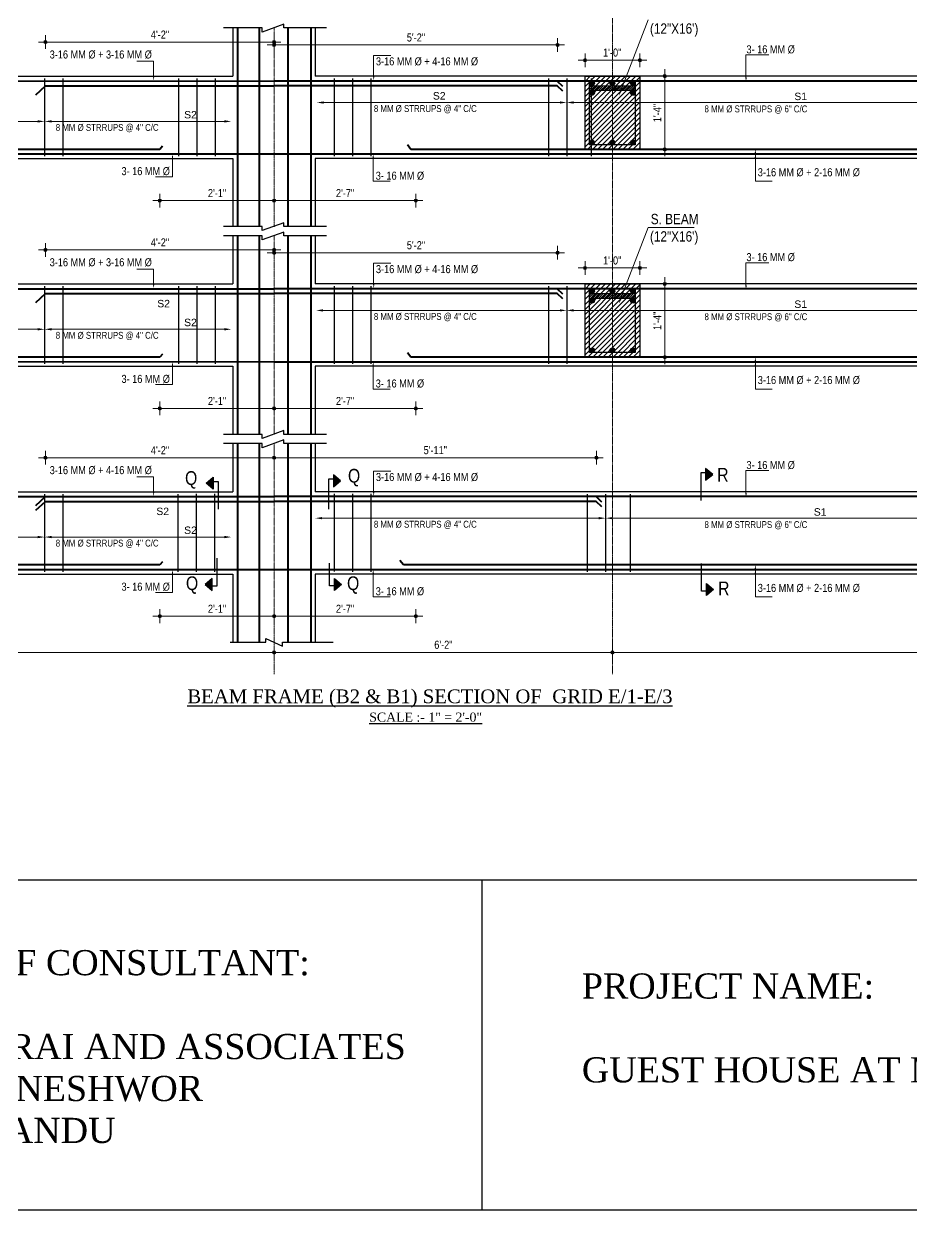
# Model space of a CAD drawing. Header units: inches. Extents: x 57837 to 133168, y 6972 to 27776.
# Drawn here: x 72125 to 72902, y 9792 to 10829 of the extents above; entities that cross this region are included whole.
import ezdxf

# ---------------------------------------------------------------- set-up
doc = ezdxf.new("R2010")
doc.units = ezdxf.units.IN
doc.header["$MEASUREMENT"] = 0
doc.linetypes.add('CENTER', pattern=[2, 1.25, -0.25, 0.25, -0.25])
doc.linetypes.add('CENTER2', pattern=[1.125, 0.75, -0.125, 0.125, -0.125])
for name, color, linetype, lineweight in [('CENTER', 9, 'CENTER', 5), ('DIM', 2, 'Continuous', 13), ('HACTH', 153, 'Continuous', 5), ('ROD', 1, 'Continuous', 40), ('STIRRUPS', 4, 'Continuous', 30)]:
    doc.layers.add(name, color=color, linetype=linetype, lineweight=lineweight)
for name, color, linetype in [('elevation', 3, 'Continuous'), ('text', 255, 'Continuous'), ('walls', 32, 'Continuous')]:
    doc.layers.add(name, color=color, linetype=linetype)
doc.styles.add('Arial', font='arial.ttf', dxfattribs={"height": 6.5})
doc.styles.get("Standard").update_dxf_attribs({"font": 'ARIALN.TTF', "height": 7})
doc.styles.add('style1', font='times.ttf', dxfattribs={"height": 8})

msp = doc.modelspace()

# ---------------------------------------------------------------- hatches: boundary and pattern name
at = {"lineweight": 13}
h = msp.add_hatch(color=256, dxfattribs=at)
edge = h.paths.add_edge_path()
edge.add_arc((72144.3, 10813.4), 1.42, 0, 360)
h = msp.add_hatch(color=256, dxfattribs=at)
edge = h.paths.add_edge_path()
edge.add_arc((72344.3, 10813.4), 1.42, 0, 360)
h = msp.add_hatch(color=256, dxfattribs=at)
edge = h.paths.add_edge_path()
edge.add_arc((72344.3, 10810.8), 1.42, 0, 360)
h = msp.add_hatch(color=256, dxfattribs=at)
edge = h.paths.add_edge_path()
edge.add_arc((72592.3, 10810.8), 1.42, 0, 360)
h = msp.add_hatch(color=256, dxfattribs=at)
edge = h.paths.add_edge_path()
edge.add_arc((72616.3, 10797.5), 1.42, 0, 360)
h = msp.add_hatch(color=256, dxfattribs=at)
edge = h.paths.add_edge_path()
edge.add_arc((72664.3, 10797.5), 1.42, 0, 360)
h = msp.add_hatch(color=256, dxfattribs=at)
edge = h.paths.add_edge_path()
edge.add_arc((72686, 10783.6), 1.42, 0, 360)
h = msp.add_hatch(color=256, dxfattribs=at)
edge = h.paths.add_edge_path()
edge.add_arc((72686, 10719.5), 1.42, 0, 360)
h = msp.add_hatch(color=256, dxfattribs=at)
edge = h.paths.add_edge_path()
edge.add_arc((72244.3, 10674.7), 1.42, 0, 360)
h = msp.add_hatch(color=256, dxfattribs=at)
edge = h.paths.add_edge_path()
edge.add_arc((72344.3, 10674.7), 1.42, 0, 360)
h = msp.add_hatch(color=256, dxfattribs=at)
edge = h.paths.add_edge_path()
edge.add_arc((72344.3, 10674.7), 1.42, 0, 360)
h = msp.add_hatch(color=256, dxfattribs=at)
edge = h.paths.add_edge_path()
edge.add_arc((72468.3, 10674.7), 1.42, 0, 360)
h = msp.add_hatch(color=256, dxfattribs=at)
edge = h.paths.add_edge_path()
edge.add_arc((72144.3, 10631.6), 1.42, 0, 360)
h = msp.add_hatch(color=256, dxfattribs=at)
edge = h.paths.add_edge_path()
edge.add_arc((72344.3, 10631.6), 1.42, 0, 360)
h = msp.add_hatch(color=256, dxfattribs=at)
edge = h.paths.add_edge_path()
edge.add_arc((72344.3, 10629.1), 1.42, 0, 360)
h = msp.add_hatch(color=256, dxfattribs=at)
edge = h.paths.add_edge_path()
edge.add_arc((72592.3, 10629.1), 1.42, 0, 360)
h = msp.add_hatch(color=256, dxfattribs=at)
edge = h.paths.add_edge_path()
edge.add_arc((72616.3, 10615.8), 1.42, 0, 360)
h = msp.add_hatch(color=256, dxfattribs=at)
edge = h.paths.add_edge_path()
edge.add_arc((72664.3, 10615.8), 1.42, 0, 360)
h = msp.add_hatch(color=256, dxfattribs=at)
edge = h.paths.add_edge_path()
edge.add_arc((72686, 10601.8), 1.42, 0, 360)
h = msp.add_hatch(color=256, dxfattribs=at)
edge = h.paths.add_edge_path()
edge.add_arc((72686, 10537.8), 1.42, 0, 360)
h = msp.add_hatch(color=256, dxfattribs=at)
edge = h.paths.add_edge_path()
edge.add_arc((72244.3, 10493), 1.42, 0, 360)
h = msp.add_hatch(color=256, dxfattribs=at)
edge = h.paths.add_edge_path()
edge.add_arc((72344.3, 10493), 1.42, 0, 360)
h = msp.add_hatch(color=256, dxfattribs=at)
edge = h.paths.add_edge_path()
edge.add_arc((72344.3, 10493), 1.42, 0, 360)
h = msp.add_hatch(color=256, dxfattribs=at)
edge = h.paths.add_edge_path()
edge.add_arc((72468.3, 10493), 1.42, 0, 360)
h = msp.add_hatch(color=256, dxfattribs=at)
edge = h.paths.add_edge_path()
edge.add_arc((72144.3, 10449.9), 1.42, 0, 360)
h = msp.add_hatch(color=256, dxfattribs=at)
edge = h.paths.add_edge_path()
edge.add_arc((72344.3, 10449.9), 1.42, 0, 360)
h = msp.add_hatch(color=256, dxfattribs=at)
edge = h.paths.add_edge_path()
edge.add_arc((72344.3, 10449.9), 1.42, 0, 360)
h = msp.add_hatch(color=256, dxfattribs=at)
edge = h.paths.add_edge_path()
edge.add_arc((72626.3, 10449.9), 1.42, 0, 360)
h = msp.add_hatch(color=256, dxfattribs=at)
edge = h.paths.add_edge_path()
edge.add_arc((72244.3, 10311.3), 1.42, 0, 360)
h = msp.add_hatch(color=256, dxfattribs=at)
edge = h.paths.add_edge_path()
edge.add_arc((72344.3, 10311.3), 1.42, 0, 360)
h = msp.add_hatch(color=256, dxfattribs=at)
edge = h.paths.add_edge_path()
edge.add_arc((72344.3, 10311.3), 1.42, 0, 360)
h = msp.add_hatch(color=256, dxfattribs=at)
edge = h.paths.add_edge_path()
edge.add_arc((72468.3, 10311.3), 1.42, 0, 360)
h = msp.add_hatch(color=256, dxfattribs=at)
edge = h.paths.add_edge_path()
edge.add_arc((72344.3, 10279.6), 1.42, 0, 360)
h = msp.add_hatch(color=256, dxfattribs=at)
edge = h.paths.add_edge_path()
edge.add_arc((72344.3, 10279.6), 1.42, 0, 360)
h = msp.add_hatch(color=256, dxfattribs=at)
edge = h.paths.add_edge_path()
edge.add_arc((72640.3, 10279.6), 1.42, 0, 360)
h = msp.add_hatch(color=256, dxfattribs=at)
edge = h.paths.add_edge_path()
edge.add_arc((72640.3, 10279.6), 1.42, 0, 360)
at = {"layer": 'HACTH'}
h = msp.add_hatch(color=1, dxfattribs=at)
edge = h.paths.add_edge_path()
edge.add_arc((72622.4, 10777.3), 2.08, 0, 360)
h = msp.add_hatch(color=1, dxfattribs=at)
edge = h.paths.add_edge_path()
edge.add_arc((72622.4, 10768.9), 2.08, 0, 360)
h = msp.add_hatch(color=1, dxfattribs=at)
edge = h.paths.add_edge_path()
edge.add_arc((72640.3, 10777.3), 2.08, 0, 360)
h = msp.add_hatch(color=1, dxfattribs=at)
edge = h.paths.add_edge_path()
edge.add_arc((72658.2, 10777.3), 2.08, 0, 360)
h = msp.add_hatch(color=1, dxfattribs=at)
edge = h.paths.add_edge_path()
edge.add_arc((72658.2, 10768.9), 2.08, 0, 360)
h = msp.add_hatch(color=1, dxfattribs=at)
edge = h.paths.add_edge_path()
edge.add_arc((72622.4, 10725.6), 2.08, 0, 360)
h = msp.add_hatch(color=1, dxfattribs=at)
edge = h.paths.add_edge_path()
edge.add_arc((72640.3, 10725.6), 2.08, 0, 360)
h = msp.add_hatch(color=1, dxfattribs=at)
edge = h.paths.add_edge_path()
edge.add_arc((72658.2, 10725.6), 2.08, 0, 360)
h = msp.add_hatch(color=1, dxfattribs=at)
edge = h.paths.add_edge_path()
edge.add_arc((72622.4, 10595.5), 2.08, 0, 360)
h = msp.add_hatch(color=1, dxfattribs=at)
edge = h.paths.add_edge_path()
edge.add_arc((72640.3, 10595.5), 2.08, 0, 360)
h = msp.add_hatch(color=1, dxfattribs=at)
edge = h.paths.add_edge_path()
edge.add_arc((72658.2, 10595.5), 2.08, 0, 360)
h = msp.add_hatch(color=1, dxfattribs=at)
edge = h.paths.add_edge_path()
edge.add_arc((72622.4, 10587.2), 2.08, 0, 360)
h = msp.add_hatch(color=1, dxfattribs=at)
edge = h.paths.add_edge_path()
edge.add_arc((72658.2, 10587.2), 2.08, 0, 360)
h = msp.add_hatch(color=1, dxfattribs=at)
edge = h.paths.add_edge_path()
edge.add_arc((72622.4, 10543.9), 2.08, 0, 360)
h = msp.add_hatch(color=1, dxfattribs=at)
edge = h.paths.add_edge_path()
edge.add_arc((72640.3, 10543.9), 2.08, 0, 360)
h = msp.add_hatch(color=1, dxfattribs=at)
edge = h.paths.add_edge_path()
edge.add_arc((72658.2, 10543.9), 2.08, 0, 360)
at = {"layer": 'text'}
for points in [[(72728, 10435.3), (72721.8, 10440.5), (72721.8, 10430.1)], [(72284.8, 10427.7), (72291, 10432.9), (72291, 10422.5)], [(72402.5, 10429.7), (72396.2, 10434.9), (72396.2, 10424.5)], [(72284, 10339), (72290.2, 10333.8), (72290.2, 10344.2)], [(72403.3, 10339), (72397, 10333.8), (72397, 10344.2)], [(72728.8, 10334.5), (72722.6, 10329.3), (72722.6, 10339.8)]]:
    msp.add_hatch(color=256, dxfattribs=at).paths.add_polyline_path(points)

# ---------------------------------------------------------------- linework, layer by layer
for p, q in [((72308.3, 10825.7), (72308.3, 10783.6)), ((72308.3, 10825.7), (72308.3, 10783.6)), ((72380.3, 10825.7), (72380.3, 10783.6)), ((72380.3, 10825.7), (72380.3, 10783.6)), ((72380.3, 10825.7), (72380.3, 10783.6)), ((72380.3, 10825.7), (72380.3, 10783.9)), ((72380.3, 10825.7), (72380.3, 10783.6)), ((71760.2, 10783.6), (72308.3, 10783.6)), ((73216.4, 10783.6), (72380.3, 10783.6)), ((72616.3, 10783.6), (72664.3, 10783.6)), ((72616.3, 10719.6), (72616.3, 10783.6)), ((72616.3, 10783.5), (72616.4, 10783.6)), ((72616.3, 10779), (72620.8, 10783.6)), ((72616.3, 10774.6), (72625.2, 10783.6)), ((72616.3, 10770.2), (72629.7, 10783.6)), ((72616.3, 10765.8), (72634.1, 10783.6)), ((72616.3, 10761.4), (72638.5, 10783.6)), ((72616.3, 10756.9), (72642.9, 10783.6)), ((72616.3, 10752.5), (72647.3, 10783.6)), ((72616.3, 10748.1), (72651.8, 10783.6)), ((72616.3, 10743.7), (72656.2, 10783.6)), ((72616.3, 10739.3), (72660.6, 10783.6)), ((72616.3, 10734.8), (72664.3, 10782.8)), ((72664.3, 10783.6), (72664.3, 10719.6)), ((72616.3, 10730.4), (72664.3, 10778.4)), ((72616.3, 10726), (72664.3, 10774)), ((72616.3, 10721.6), (72664.3, 10769.6)), ((72618.7, 10719.6), (72664.3, 10765.2)), ((72623.1, 10719.6), (72664.3, 10760.7)), ((72627.5, 10719.6), (72664.3, 10756.3)), ((72632, 10719.6), (72664.3, 10751.9)), ((72636.4, 10719.6), (72664.3, 10747.5)), ((72640.8, 10719.6), (72664.3, 10743.1)), ((72645.2, 10719.6), (72664.3, 10738.6)), ((72649.6, 10719.6), (72664.3, 10734.2)), ((72654.1, 10719.6), (72664.3, 10729.8)), ((72664.3, 10719.6), (72616.3, 10719.6)), ((72658.5, 10719.6), (72664.3, 10725.4)), ((72662.9, 10719.6), (72664.3, 10721)), ((71712.3, 10711.6), (72308.3, 10711.6)), ((72308.3, 10711.6), (72308.3, 10652.1)), ((72308.3, 10711.6), (72308.3, 10652.1)), ((72308.3, 10711.6), (72308.3, 10652.1)), ((72380.3, 10711.6), (72380.3, 10652.1)), ((73264.3, 10711.6), (72380.3, 10711.6)), ((72380.3, 10711.6), (72380.3, 10652.1)), ((72380.3, 10711.6), (72380.3, 10652.1)), ((72380.3, 10711.6), (72380.3, 10652.1)), ((72308.3, 10643.9), (72308.3, 10601.8)), ((72308.3, 10643.9), (72308.3, 10601.8)), ((72380.3, 10643.9), (72380.3, 10601.8)), ((72380.3, 10643.9), (72380.3, 10601.8)), ((72380.3, 10643.9), (72380.3, 10601.8)), ((72380.3, 10643.9), (72380.3, 10602.2)), ((72380.3, 10643.9), (72380.3, 10601.8)), ((71760.2, 10601.8), (72308.3, 10601.8)), ((73216.4, 10601.8), (72380.3, 10601.8)), ((72616.3, 10601.8), (72664.3, 10601.8)), ((72616.3, 10537.8), (72616.3, 10601.8)), ((72616.3, 10601.7), (72616.4, 10601.8)), ((72616.3, 10597.3), (72620.8, 10601.8)), ((72616.3, 10592.9), (72625.2, 10601.8)), ((72616.3, 10588.5), (72629.7, 10601.8)), ((72616.3, 10584), (72634.1, 10601.8)), ((72616.3, 10579.6), (72638.5, 10601.8)), ((72616.3, 10575.2), (72642.9, 10601.8)), ((72616.3, 10570.8), (72647.3, 10601.8)), ((72616.3, 10566.4), (72651.8, 10601.8)), ((72616.3, 10561.9), (72656.2, 10601.8)), ((72616.3, 10557.5), (72660.6, 10601.8)), ((72616.3, 10553.1), (72664.3, 10601.1)), ((72616.3, 10548.7), (72664.3, 10596.7)), ((72664.3, 10601.8), (72664.3, 10537.8)), ((72616.3, 10544.3), (72664.3, 10592.3)), ((72616.3, 10539.8), (72664.3, 10587.8)), ((72618.7, 10537.8), (72664.3, 10583.4)), ((72623.1, 10537.8), (72664.3, 10579)), ((72627.5, 10537.8), (72664.3, 10574.6)), ((72632, 10537.8), (72664.3, 10570.2)), ((72636.4, 10537.8), (72664.3, 10565.8)), ((72640.8, 10537.8), (72664.3, 10561.3)), ((72645.2, 10537.8), (72664.3, 10556.9)), ((72649.6, 10537.8), (72664.3, 10552.5)), ((72654.1, 10537.8), (72664.3, 10548.1)), ((72658.5, 10537.8), (72664.3, 10543.7)), ((72664.3, 10537.8), (72616.3, 10537.8)), ((72662.9, 10537.8), (72664.3, 10539.2)), ((71712.3, 10529.8), (72308.3, 10529.8)), ((72308.3, 10529.8), (72308.3, 10470.3)), ((72308.3, 10529.8), (72308.3, 10470.3)), ((72308.3, 10529.8), (72308.3, 10470.3)), ((72380.3, 10529.8), (72380.3, 10470.3)), ((73264.3, 10529.8), (72380.3, 10529.8)), ((72380.3, 10529.8), (72380.3, 10470.3)), ((72380.3, 10529.8), (72380.3, 10470.3)), ((72380.3, 10529.8), (72380.3, 10470.3)), ((72308.3, 10462.2), (72308.3, 10420.1)), ((72308.3, 10462.2), (72308.3, 10420.1)), ((72380.3, 10462.2), (72380.3, 10420.1)), ((72380.3, 10462.2), (72380.3, 10420.1)), ((72380.3, 10462.2), (72380.3, 10420.1)), ((72380.3, 10462.2), (72380.3, 10420.4)), ((72380.3, 10462.2), (72380.3, 10420.1)), ((71760.2, 10420.1), (72308.3, 10420.1)), ((73216.4, 10420.1), (72380.3, 10420.1)), ((71712.3, 10348.1), (72308.3, 10348.1)), ((72308.3, 10348.1), (72308.3, 10288.6)), ((72308.3, 10348.1), (72308.3, 10288.6)), ((72308.3, 10348.1), (72308.3, 10288.6)), ((72380.3, 10348.1), (72380.3, 10288.6)), ((73264.3, 10348.1), (72380.3, 10348.1)), ((72380.3, 10348.1), (72380.3, 10288.6)), ((72380.3, 10348.1), (72380.3, 10288.6)), ((72380.3, 10348.1), (72380.3, 10288.6)), ((73678.1, 10080.4), (71149.6, 10080.4)), ((72580.4, 10080.4), (71865.6, 10080.4)), ((72526.3, 9791.8), (72526.3, 10080.4)), ((72580.4, 10080.4), (72580.4, 10080.4))]:
    msp.add_line(p, q)
at = {"lineweight": 13}
for p, q in [((72150.3, 10813.4), (72138.3, 10813.4)), ((72144.3, 10807.4), (72144.3, 10819.4)), ((72338.3, 10813.4), (72350.3, 10813.4)), ((72344.3, 10819.4), (72344.3, 10807.4)), ((72344.3, 10804.8), (72344.3, 10816.8)), ((72592.3, 10816.8), (72592.3, 10804.8)), ((72350.3, 10810.8), (72338.3, 10810.8)), ((72586.3, 10810.8), (72598.3, 10810.8)), ((72616.3, 10791.5), (72616.3, 10803.5)), ((72664.3, 10803.5), (72664.3, 10791.5)), ((72622.3, 10797.5), (72610.3, 10797.5)), ((72658.3, 10797.5), (72670.3, 10797.5)), ((72680, 10783.6), (72692, 10783.6)), ((72686, 10777.6), (72686, 10789.6)), ((72692, 10719.5), (72680, 10719.5)), ((72686, 10725.5), (72686, 10713.5)), ((72244.3, 10668.7), (72244.3, 10680.7)), ((72344.3, 10680.7), (72344.3, 10668.7)), ((72344.3, 10668.7), (72344.3, 10680.7)), ((72468.3, 10680.7), (72468.3, 10668.7)), ((72250.3, 10674.7), (72238.3, 10674.7)), ((72338.3, 10674.7), (72350.3, 10674.7)), ((72350.3, 10674.7), (72338.3, 10674.7)), ((72462.3, 10674.7), (72474.3, 10674.7)), ((72144.3, 10625.6), (72144.3, 10637.6)), ((72344.3, 10637.6), (72344.3, 10625.6)), ((72150.3, 10631.6), (72138.3, 10631.6)), ((72338.3, 10631.6), (72350.3, 10631.6)), ((72350.3, 10629.1), (72338.3, 10629.1)), ((72344.3, 10623.1), (72344.3, 10635.1)), ((72586.3, 10629.1), (72598.3, 10629.1)), ((72592.3, 10635.1), (72592.3, 10623.1)), ((72622.3, 10615.8), (72610.3, 10615.8)), ((72616.3, 10609.8), (72616.3, 10621.8)), ((72658.3, 10615.8), (72670.3, 10615.8)), ((72664.3, 10621.8), (72664.3, 10609.8)), ((72686, 10595.8), (72686, 10607.8)), ((72680, 10601.8), (72692, 10601.8)), ((72686, 10543.8), (72686, 10531.8)), ((72692, 10537.8), (72680, 10537.8)), ((72250.3, 10493), (72238.3, 10493)), ((72244.3, 10487), (72244.3, 10499)), ((72338.3, 10493), (72350.3, 10493)), ((72350.3, 10493), (72338.3, 10493)), ((72344.3, 10499), (72344.3, 10487)), ((72344.3, 10487), (72344.3, 10499)), ((72462.3, 10493), (72474.3, 10493)), ((72468.3, 10499), (72468.3, 10487)), ((72150.3, 10449.9), (72138.3, 10449.9)), ((72144.3, 10443.9), (72144.3, 10455.9)), ((72338.3, 10449.9), (72350.3, 10449.9)), ((72350.3, 10449.9), (72338.3, 10449.9)), ((72344.3, 10455.9), (72344.3, 10443.9)), ((72344.3, 10443.9), (72344.3, 10455.9)), ((72620.3, 10449.9), (72632.3, 10449.9)), ((72626.3, 10455.9), (72626.3, 10443.9)), ((72244.3, 10305.3), (72244.3, 10317.3)), ((72344.3, 10317.3), (72344.3, 10305.3)), ((72344.3, 10305.3), (72344.3, 10317.3)), ((72468.3, 10317.3), (72468.3, 10305.3)), ((72250.3, 10311.3), (72238.3, 10311.3)), ((72338.3, 10311.3), (72350.3, 10311.3)), ((72350.3, 10311.3), (72338.3, 10311.3)), ((72462.3, 10311.3), (72474.3, 10311.3)), ((72344.3, 10285.6), (72344.3, 10273.6)), ((72344.3, 10273.6), (72344.3, 10285.6)), ((72640.3, 10273.6), (72640.3, 10285.6)), ((72640.3, 10285.6), (72640.3, 10273.6)), ((72338.3, 10279.6), (72350.3, 10279.6)), ((72350.3, 10279.6), (72338.3, 10279.6)), ((72646.3, 10279.6), (72634.3, 10279.6)), ((72634.3, 10279.6), (72646.3, 10279.6))]:
    msp.add_line(p, q, dxfattribs=at)
at = {"color": 1}
msp.add_line((73678.1, 9791.8), (71149.6, 9791.8), dxfattribs=at)
at = {"lineweight": 13}
for centre in [(72144.3, 10813.4), (72344.3, 10813.4), (72344.3, 10810.8), (72592.3, 10810.8), (72616.3, 10797.5), (72664.3, 10797.5), (72686, 10783.6), (72686, 10719.5), (72244.3, 10674.7), (72344.3, 10674.7), (72344.3, 10674.7), (72468.3, 10674.7), (72144.3, 10631.6), (72344.3, 10631.6), (72344.3, 10629.1), (72592.3, 10629.1), (72616.3, 10615.8), (72664.3, 10615.8), (72686, 10601.8), (72686, 10537.8), (72244.3, 10493), (72344.3, 10493), (72344.3, 10493), (72468.3, 10493), (72144.3, 10449.9), (72344.3, 10449.9), (72344.3, 10449.9), (72626.3, 10449.9), (72244.3, 10311.3), (72344.3, 10311.3), (72344.3, 10311.3), (72468.3, 10311.3), (72344.3, 10279.6), (72344.3, 10279.6), (72640.3, 10279.6), (72640.3, 10279.6)]:
    msp.add_circle(centre, 1.42, dxfattribs=at)
at = {"layer": 'CENTER', "linetype": 'CENTER2', "lineweight": 5}
for p, q in [((72640.3, 10260.5), (72640.3, 11723.5)), ((72344.3, 10825.8), (72344.3, 10651.9)), ((72344.3, 10644.1), (72344.3, 10470.2)), ((72344.3, 10462.4), (72344.3, 10260.5))]:
    msp.add_line(p, q, dxfattribs=at)
at = {"layer": 'DIM', "lineweight": 13}
for p, q in [((72647.4, 10770.2), (72671.4, 10832.8)), ((72757.1, 10782.5), (72757.1, 10802.2)), ((72757.1, 10802.2), (72777, 10802.2)), ((72647.4, 10588.4), (72671.4, 10651.1)), ((72671.4, 10651.1), (72711.9, 10651.1)), ((72757.1, 10600.7), (72757.1, 10620.4)), ((72757.1, 10620.4), (72777, 10620.4)), ((72757.1, 10419), (72757.1, 10438.7)), ((72757.1, 10438.7), (72777, 10438.7))]:
    msp.add_line(p, q, dxfattribs=at)
at = {"layer": 'DIM'}
for p, q in [((72340.3, 10813.4), (72148.3, 10813.4)), ((72588.3, 10810.8), (72348.3, 10810.8)), ((72620.3, 10797.5), (72660.3, 10797.5)), ((72686, 10779.6), (72686, 10723.5)), ((72340.3, 10674.7), (72248.3, 10674.7)), ((72348.3, 10674.7), (72464.3, 10674.7)), ((72340.3, 10631.6), (72148.3, 10631.6)), ((72588.3, 10629.1), (72348.3, 10629.1)), ((72620.3, 10615.8), (72660.3, 10615.8)), ((72686, 10597.8), (72686, 10541.8)), ((72340.3, 10493), (72248.3, 10493)), ((72348.3, 10493), (72464.3, 10493)), ((72340.3, 10449.9), (72148.3, 10449.9)), ((72622.3, 10449.9), (72348.3, 10449.9)), ((72340.3, 10311.3), (72248.3, 10311.3)), ((72348.3, 10311.3), (72464.3, 10311.3)), ((72340.3, 10279.6), (71680.3, 10279.6)), ((72348.3, 10279.6), (72636.3, 10279.6)), ((73296.3, 10279.6), (72644.3, 10279.6))]:
    msp.add_line(p, q, dxfattribs=at)
at = {"layer": 'DIM', "ltscale": 3}
for p, q in [((72238.9, 10796.7), (72224.1, 10796.7)), ((72238.9, 10783.7), (72238.9, 10796.7)), ((72431.4, 10783.7), (72431.4, 10801.7)), ((72431.4, 10801.7), (72446.3, 10801.7)), ((72431.4, 10601.9), (72431.4, 10619.9)), ((72431.4, 10619.9), (72446.3, 10619.9)), ((72238.9, 10614.9), (72224.1, 10614.9)), ((72238.9, 10601.9), (72238.9, 10614.9)), ((72238.9, 10433.2), (72224.1, 10433.2)), ((72238.9, 10420.2), (72238.9, 10433.2)), ((72431.4, 10420.2), (72431.4, 10438.2)), ((72431.4, 10438.2), (72446.3, 10438.2))]:
    msp.add_line(p, q, dxfattribs=at)
at = {"layer": 'DIM', "lineweight": 9}
for p, q in [((72387.7, 10760.5), (72594.3, 10760.5)), ((73002.3, 10760.5), (72606.3, 10760.5)), ((71883.1, 10744), (72137.6, 10744)), ((72300.9, 10744), (72149.6, 10744)), ((72387.1, 10578.7), (72594.3, 10578.7)), ((73002.3, 10578.7), (72606.3, 10578.7)), ((71883.1, 10562.2), (72137.6, 10562.2)), ((72300.9, 10562.2), (72149.6, 10562.2)), ((72386.3, 10397), (72628.3, 10397)), ((73002.3, 10397), (72640.3, 10397)), ((71883.1, 10380.5), (72137.6, 10380.5)), ((72300.9, 10380.5), (72149.6, 10380.5))]:
    msp.add_line(p, q, dxfattribs=at)
at = {"layer": 'DIM', "ltscale": 3, "extrusion": (0, 0, -1)}
for p, q in [((72255.4, 10711.6), (72255.4, 10695.6)), ((72431, 10711.6), (72431, 10691.6)), ((72765.3, 10715.6), (72765.3, 10691.6)), ((72765.3, 10711.6), (72765.3, 10691.6)), ((72255.4, 10695.6), (72240.6, 10695.6)), ((72431, 10691.6), (72445.8, 10691.6)), ((72765.3, 10691.6), (72780.1, 10691.6)), ((72765.3, 10691.6), (72780.1, 10691.6)), ((72765.3, 10533.8), (72765.3, 10509.8)), ((72255.4, 10529.8), (72255.4, 10513.8)), ((72431, 10529.8), (72431, 10509.8)), ((72765.3, 10529.8), (72765.3, 10509.8)), ((72255.4, 10513.8), (72240.6, 10513.8)), ((72431, 10509.8), (72445.8, 10509.8)), ((72765.3, 10509.8), (72780.1, 10509.8)), ((72765.3, 10509.8), (72780.1, 10509.8)), ((72255.4, 10348.1), (72255.4, 10332.1)), ((72431, 10348.1), (72431, 10328.1)), ((72765.3, 10352.1), (72765.3, 10328.1)), ((72765.3, 10348.1), (72765.3, 10328.1)), ((72255.4, 10332.1), (72240.6, 10332.1)), ((72431, 10328.1), (72445.8, 10328.1)), ((72765.3, 10328.1), (72780.1, 10328.1)), ((72765.3, 10328.1), (72780.1, 10328.1))]:
    msp.add_line(p, q, dxfattribs=at)
at = {"layer": 'DIM', "ltscale": 3}
for points in [[(72239.6, 10783.7), (72238.9, 10779.7), (72238.3, 10783.7)], [(72432.1, 10783.7), (72431.4, 10779.7), (72430.8, 10783.7)], [(72239.6, 10601.9), (72238.9, 10597.9), (72238.3, 10601.9)], [(72432.1, 10601.9), (72431.4, 10597.9), (72430.8, 10601.9)], [(72239.6, 10420.2), (72238.9, 10416.2), (72238.3, 10420.2)], [(72432.1, 10420.2), (72431.4, 10416.2), (72430.8, 10420.2)]]:
    msp.add_solid(points, dxfattribs=at)
at = {"layer": 'DIM', "lineweight": 13}
for points in [[(72757.8, 10782.5), (72757.1, 10778.5), (72756.5, 10782.5)], [(72648, 10769.9), (72645.9, 10766.4), (72646.7, 10770.4)], [(72757.8, 10600.7), (72757.1, 10596.7), (72756.5, 10600.7)], [(72648, 10588.2), (72645.9, 10584.7), (72646.7, 10588.7)], [(72757.8, 10419), (72757.1, 10415), (72756.5, 10419)]]:
    msp.add_solid(points, dxfattribs=at)
at = {"layer": 'DIM'}
for points in [[(72387.7, 10761.5), (72387.7, 10759.5), (72381.7, 10760.5)], [(72594.3, 10761.5), (72594.3, 10759.5), (72600.3, 10760.5)], [(72606.3, 10761.5), (72606.3, 10759.5), (72600.3, 10760.5)], [(72137.6, 10745), (72137.6, 10743), (72143.6, 10744)], [(72149.6, 10745), (72149.6, 10743), (72143.6, 10744)], [(72300.9, 10745), (72300.9, 10743), (72306.9, 10744)], [(72387.1, 10579.7), (72387.1, 10577.7), (72381.1, 10578.7)], [(72594.3, 10579.7), (72594.3, 10577.7), (72600.3, 10578.7)], [(72606.3, 10579.7), (72606.3, 10577.7), (72600.3, 10578.7)], [(72137.6, 10563.2), (72137.6, 10561.2), (72143.6, 10562.2)], [(72149.6, 10563.2), (72149.6, 10561.2), (72143.6, 10562.2)], [(72300.9, 10563.2), (72300.9, 10561.2), (72306.9, 10562.2)], [(72386.3, 10398), (72386.3, 10396), (72380.3, 10397)], [(72628.3, 10398), (72628.3, 10396), (72634.3, 10397)], [(72640.3, 10398), (72640.3, 10396), (72634.3, 10397)], [(72137.6, 10381.5), (72137.6, 10379.5), (72143.6, 10380.5)], [(72149.6, 10381.5), (72149.6, 10379.5), (72143.6, 10380.5)], [(72300.9, 10381.5), (72300.9, 10379.5), (72306.9, 10380.5)]]:
    msp.add_solid(points, dxfattribs=at)
at = {"layer": 'DIM', "ltscale": 3, "extrusion": (0, 0, -1)}
for points in [[(-72766, 10715.6), (-72765.3, 10719.6), (-72764.6, 10715.6)], [(-72256.1, 10711.6), (-72255.4, 10715.6), (-72254.8, 10711.6)], [(-72431.7, 10711.6), (-72431, 10715.6), (-72430.3, 10711.6)], [(-72766, 10711.6), (-72765.3, 10715.6), (-72764.6, 10711.6)], [(-72256.1, 10529.8), (-72255.4, 10533.8), (-72254.8, 10529.8)], [(-72431.7, 10529.8), (-72431, 10533.8), (-72430.3, 10529.8)], [(-72766, 10533.8), (-72765.3, 10537.8), (-72764.6, 10533.8)], [(-72766, 10529.8), (-72765.3, 10533.8), (-72764.6, 10529.8)], [(-72766, 10352.1), (-72765.3, 10356.1), (-72764.6, 10352.1)], [(-72256.1, 10348.1), (-72255.4, 10352.1), (-72254.8, 10348.1)], [(-72431.7, 10348.1), (-72431, 10352.1), (-72430.3, 10348.1)], [(-72766, 10348.1), (-72765.3, 10352.1), (-72764.6, 10348.1)]]:
    msp.add_solid(points, dxfattribs=at)
at = {"layer": 'elevation'}
for p, q in [((72308.3, 10825.7), (72308.3, 10783.9)), ((72380.3, 10825.7), (72380.3, 10783.9)), ((72376.3, 10781.9), (72376.3, 10741.9)), ((72308.3, 10643.9), (72308.3, 10602.2)), ((72380.3, 10643.9), (72380.3, 10602.2)), ((72376.3, 10600.2), (72376.3, 10560.2)), ((72308.3, 10462.2), (72308.3, 10420.4)), ((72380.3, 10462.2), (72380.3, 10420.4)), ((72376.3, 10418.4), (72376.3, 10378.4))]:
    msp.add_line(p, q, dxfattribs=at)
at = {"layer": 'HACTH'}
for p, q in [((72660.4, 10775.2), (72620.3, 10775.2)), ((72620.3, 10775.2), (72620.3, 10771)), ((72620.3, 10773.8), (72621.7, 10775.2)), ((72620.3, 10772), (72623.5, 10775.2)), ((72620.3, 10771), (72660.4, 10771)), ((72621, 10771), (72625.2, 10775.2)), ((72622.8, 10771), (72627, 10775.2)), ((72624.6, 10771), (72628.8, 10775.2)), ((72626.3, 10771), (72630.5, 10775.2)), ((72628.1, 10771), (72632.3, 10775.2)), ((72629.9, 10771), (72634.1, 10775.2)), ((72631.6, 10771), (72635.8, 10775.2)), ((72633.4, 10771), (72637.6, 10775.2)), ((72635.2, 10771), (72639.4, 10775.2)), ((72636.9, 10771), (72641.1, 10775.2)), ((72638.7, 10771), (72642.9, 10775.2)), ((72640.5, 10771), (72644.7, 10775.2)), ((72642.2, 10771), (72646.4, 10775.2)), ((72644, 10771), (72648.2, 10775.2)), ((72645.8, 10771), (72650, 10775.2)), ((72647.5, 10771), (72651.7, 10775.2)), ((72649.3, 10771), (72653.5, 10775.2)), ((72651.1, 10771), (72655.3, 10775.2)), ((72652.8, 10771), (72657, 10775.2)), ((72654.6, 10771), (72658.8, 10775.2)), ((72656.4, 10771), (72660.4, 10775)), ((72658.1, 10771), (72660.4, 10773.3)), ((72659.9, 10771), (72660.4, 10771.5)), ((72660.4, 10771), (72660.4, 10775.2)), ((72660.4, 10593.5), (72620.3, 10593.5)), ((72620.3, 10593.5), (72620.3, 10589.2)), ((72620.3, 10592.1), (72621.7, 10593.5)), ((72620.3, 10590.3), (72623.5, 10593.5)), ((72620.3, 10589.2), (72660.4, 10589.2)), ((72621, 10589.2), (72625.2, 10593.5)), ((72622.8, 10589.2), (72627, 10593.5)), ((72624.6, 10589.2), (72628.8, 10593.5)), ((72626.3, 10589.2), (72630.5, 10593.5)), ((72628.1, 10589.2), (72632.3, 10593.5)), ((72629.9, 10589.2), (72634.1, 10593.5)), ((72631.6, 10589.2), (72635.8, 10593.5)), ((72633.4, 10589.2), (72637.6, 10593.5)), ((72635.2, 10589.2), (72639.4, 10593.5)), ((72636.9, 10589.2), (72641.1, 10593.5)), ((72638.7, 10589.2), (72642.9, 10593.5)), ((72640.5, 10589.2), (72644.7, 10593.5)), ((72642.2, 10589.2), (72646.4, 10593.5)), ((72644, 10589.2), (72648.2, 10593.5)), ((72645.8, 10589.2), (72650, 10593.5)), ((72647.5, 10589.2), (72651.7, 10593.5)), ((72649.3, 10589.2), (72653.5, 10593.5)), ((72651.1, 10589.2), (72655.3, 10593.5)), ((72652.8, 10589.2), (72657, 10593.5)), ((72654.6, 10589.2), (72658.8, 10593.5)), ((72656.4, 10589.2), (72660.4, 10593.3)), ((72658.1, 10589.2), (72660.4, 10591.5)), ((72659.9, 10589.2), (72660.4, 10589.8)), ((72660.4, 10589.2), (72660.4, 10593.5))]:
    msp.add_line(p, q, dxfattribs=at)
at = {"layer": 'ROD'}
for p, q in [((72312.3, 10825.7), (72312.3, 10652.1)), ((72312.3, 10825.7), (72312.3, 10652.1)), ((72331.2, 10825.3), (72331.2, 10651.7)), ((72356.2, 10825.3), (72356.2, 10651.7)), ((72376.3, 10825.7), (72376.3, 10652.1)), ((72376.3, 10825.7), (72376.3, 10652.1)), ((72376.3, 10825.7), (72376.3, 10652.1)), ((72376.3, 10825.7), (72376.3, 10652.1)), ((71676.3, 10779.4), (72344.3, 10779.3)), ((72136, 10767.3), (72144.2, 10775.2)), ((72143.6, 10779.4), (72143.6, 10779.4)), ((72143.6, 10779.4), (72344.3, 10779.3)), ((72144.2, 10775.2), (72344.3, 10775.2)), ((72592, 10779.3), (72344.3, 10779.3)), ((73326.6, 10779.3), (72344.3, 10779.3)), ((72592, 10775.2), (72344.3, 10775.2)), ((72597, 10774.6), (72592, 10779.3)), ((72597, 10770.4), (72592, 10775.2)), ((72244.3, 10719.5), (71776.3, 10719.5)), ((72246.6, 10722.2), (72244.3, 10719.5)), ((72463.9, 10719.5), (72460.9, 10723.4)), ((73164.4, 10719.5), (72463.9, 10719.5)), ((71644.3, 10715.7), (72344.3, 10715.5)), ((72344.3, 10715.5), (73203.7, 10715.5)), ((72312.3, 10643.9), (72312.3, 10470.3)), ((72312.3, 10643.9), (72312.3, 10470.3)), ((72331.2, 10643.5), (72331.2, 10469.8)), ((72356.2, 10643.5), (72356.2, 10469.8)), ((72376.3, 10643.9), (72376.3, 10470.3)), ((72376.3, 10643.9), (72376.3, 10470.3)), ((72376.3, 10643.9), (72376.3, 10470.3)), ((72376.3, 10643.9), (72376.3, 10470.3)), ((71650, 10597.7), (72344.3, 10597.6)), ((72592, 10597.6), (72344.3, 10597.6)), ((73326.6, 10597.6), (72344.3, 10597.6)), ((72597, 10592.8), (72592, 10597.6)), ((72136, 10585.6), (72144.2, 10593.5)), ((72144.2, 10593.5), (72344.3, 10593.4)), ((72592, 10593.4), (72344.3, 10593.4)), ((72597, 10588.7), (72592, 10593.4)), ((71650, 10534), (72344.3, 10533.8)), ((72244.3, 10537.8), (71799.2, 10537.8)), ((72246.6, 10540.5), (72244.3, 10537.8)), ((72344.3, 10533.8), (73203.7, 10533.8)), ((72463.9, 10537.8), (72460.9, 10541.7)), ((73159.9, 10537.8), (72463.9, 10537.8)), ((72312.3, 10462.2), (72312.3, 10288.6)), ((72312.3, 10462.2), (72312.3, 10288.6)), ((72331.2, 10461.8), (72331.2, 10288.2)), ((72356.2, 10461.8), (72356.2, 10288.2)), ((72376.3, 10462.2), (72376.3, 10288.6)), ((72376.3, 10462.2), (72376.3, 10288.6)), ((72376.3, 10462.2), (72376.3, 10288.6)), ((72376.3, 10462.2), (72376.3, 10288.6)), ((71476.2, 10416), (72344.3, 10415.9)), ((72136, 10408), (72144.2, 10415.9)), ((72136, 10403.9), (72144.2, 10411.7)), ((72144.2, 10415.9), (72344.3, 10415.9)), ((72144.2, 10411.7), (72344.3, 10411.7)), ((72626, 10415.9), (72344.3, 10415.9)), ((73300.3, 10415.9), (72344.3, 10415.9)), ((72626, 10411.7), (72344.3, 10411.7)), ((72631, 10411.1), (72626, 10415.9)), ((72631, 10406.9), (72626, 10411.7)), ((72244.3, 10356.1), (71776.3, 10356.1)), ((72246.6, 10358.8), (72244.3, 10356.1)), ((72457.4, 10356.1), (72454.4, 10359.9)), ((73161.4, 10356.1), (72457.4, 10356.1)), ((71647, 10352.2), (72344.3, 10352.1)), ((72344.3, 10352.1), (73203.7, 10352.1))]:
    msp.add_line(p, q, dxfattribs=at)
at = {"layer": 'STIRRUPS'}
for p, q in [((72143.6, 10781.6), (72143.6, 10713.6)), ((72159.6, 10781.6), (72159.6, 10713.6)), ((72159.6, 10781.6), (72159.6, 10713.6)), ((72260.7, 10781.6), (72260.7, 10713.6)), ((72276.7, 10781.6), (72276.7, 10713.6)), ((72292.7, 10781.6), (72292.7, 10713.6)), ((72396.9, 10781.6), (72396.9, 10713.7)), ((72396.9, 10781.6), (72396.9, 10713.7)), ((72412.9, 10781.6), (72412.9, 10713.6)), ((72428.9, 10781.6), (72428.9, 10713.6)), ((72584.3, 10781.6), (72584.3, 10713.6)), ((72600.3, 10781.6), (72600.3, 10713.6)), ((72600.3, 10781.6), (72600.3, 10713.6)), ((72621.8, 10781.6), (72621.8, 10713.6)), ((72621.8, 10781.6), (72621.8, 10713.6)), ((72620.3, 10779.3), (72660.3, 10779.3)), ((72620.3, 10723.6), (72620.3, 10779.3)), ((72660.3, 10779.3), (72660.3, 10723.6)), ((72660.3, 10723.6), (72620.3, 10723.6)), ((72143.6, 10599.9), (72143.6, 10531.9)), ((72159.6, 10599.9), (72159.6, 10531.9)), ((72159.6, 10599.9), (72159.6, 10531.9)), ((72260.7, 10599.9), (72260.7, 10531.9)), ((72276.7, 10599.9), (72276.7, 10531.9)), ((72292.7, 10599.9), (72292.7, 10531.9)), ((72396.9, 10599.9), (72396.9, 10532)), ((72396.9, 10599.9), (72396.9, 10532)), ((72412.9, 10599.9), (72412.9, 10531.9)), ((72428.9, 10599.9), (72428.9, 10531.9)), ((72584.3, 10599.9), (72584.3, 10531.9)), ((72600.3, 10599.9), (72600.3, 10531.9)), ((72600.3, 10599.9), (72600.3, 10531.9)), ((72620.3, 10597.6), (72660.3, 10597.6)), ((72620.3, 10541.8), (72620.3, 10597.6)), ((72660.3, 10597.6), (72660.3, 10541.8)), ((72660.3, 10541.8), (72620.3, 10541.8)), ((72143.6, 10418.1), (72143.6, 10350.1)), ((72159.6, 10418.1), (72159.6, 10350.1)), ((72159.6, 10418.1), (72159.6, 10350.1)), ((72260.2, 10418.1), (72260.2, 10350.1)), ((72276.2, 10418.2), (72276.2, 10350.2)), ((72292.2, 10418.2), (72292.2, 10350.2)), ((72396.9, 10418.2), (72396.9, 10350.3)), ((72396.9, 10418.2), (72396.9, 10350.3)), ((72412.9, 10418.2), (72412.9, 10350.2)), ((72428.9, 10418.2), (72428.9, 10350.2)), ((72618.3, 10418.1), (72618.3, 10350.1)), ((72634.3, 10418.1), (72634.3, 10350.1)), ((72634.3, 10418.1), (72634.3, 10350.1)), ((72655.8, 10418.1), (72655.8, 10350.1)), ((72655.8, 10418.1), (72655.8, 10350.1))]:
    msp.add_line(p, q, dxfattribs=at)
at = {"layer": 'STIRRUPS', "color": 1}
for centre in [(72622.4, 10777.3), (72622.4, 10768.9), (72640.3, 10777.3), (72658.2, 10777.3), (72658.2, 10768.9), (72622.4, 10725.6), (72640.3, 10725.6), (72658.2, 10725.6), (72622.4, 10595.5), (72640.3, 10595.5), (72658.2, 10595.5), (72622.4, 10587.2), (72658.2, 10587.2), (72622.4, 10543.9), (72640.3, 10543.9), (72658.2, 10543.9)]:
    msp.add_circle(centre, 2.08, dxfattribs=at)
at = {"layer": 'text'}
for p, q in [((72728, 10435.3), (72721.8, 10440.5)), ((72721.8, 10440.5), (72721.8, 10430.1)), ((72284.8, 10427.7), (72291, 10432.9)), ((72291, 10432.9), (72291, 10422.5)), ((72291, 10429.1), (72293.3, 10429.1)), ((72293.3, 10429.1), (72295.3, 10429.1)), ((72295.3, 10429.1), (72295.3, 10404.8)), ((72394, 10431.1), (72392, 10431.1)), ((72392, 10431.1), (72392, 10404.8)), ((72396.2, 10431.1), (72394, 10431.1)), ((72402.5, 10429.7), (72396.2, 10434.9)), ((72396.2, 10434.9), (72396.2, 10424.5)), ((72396.2, 10424.5), (72402.5, 10429.7)), ((72719.5, 10436.7), (72717.5, 10436.7)), ((72717.5, 10436.7), (72717.5, 10412.5)), ((72721.8, 10436.7), (72719.5, 10436.7)), ((72721.8, 10430.1), (72728, 10435.3)), ((72291, 10422.5), (72284.8, 10427.7)), ((72294.5, 10337.7), (72294.5, 10361.9)), ((72392.8, 10337.7), (72392.8, 10357.6)), ((72718.3, 10333.2), (72718.3, 10357.4)), ((72290.2, 10344.2), (72284, 10339)), ((72284, 10339), (72290.2, 10333.8)), ((72290.2, 10333.8), (72290.2, 10344.2)), ((72290.2, 10337.7), (72292.5, 10337.7)), ((72292.5, 10337.7), (72294.5, 10337.7)), ((72394.8, 10337.7), (72392.8, 10337.7)), ((72397, 10337.7), (72394.8, 10337.7)), ((72397, 10333.8), (72397, 10344.2)), ((72397, 10344.2), (72403.3, 10339)), ((72403.3, 10339), (72397, 10333.8)), ((72722.6, 10329.3), (72722.6, 10339.8)), ((72722.6, 10339.8), (72728.8, 10334.5)), ((72720.3, 10333.2), (72718.3, 10333.2)), ((72722.6, 10333.2), (72720.3, 10333.2)), ((72728.8, 10334.5), (72722.6, 10329.3))]:
    msp.add_line(p, q, dxfattribs=at)
at = {"layer": 'walls', "color": 6}
for p, q in [((72333.9, 10825.7), (72299.9, 10825.7)), ((72352.9, 10828.9), (72333.9, 10822.1)), ((72333.9, 10822.1), (72333.9, 10825.7)), ((72352.9, 10825.7), (72352.9, 10828.9)), ((72390, 10825.7), (72352.9, 10825.7)), ((72333.9, 10652.1), (72299.9, 10652.1)), ((72352.9, 10655.3), (72333.9, 10648.5)), ((72333.9, 10648.5), (72333.9, 10652.1)), ((72352.9, 10647.2), (72333.9, 10640.4)), ((72352.9, 10652.1), (72352.9, 10655.3)), ((72390, 10652.1), (72352.9, 10652.1)), ((72352.9, 10643.9), (72352.9, 10647.2)), ((72333.9, 10643.9), (72299.9, 10643.9)), ((72333.9, 10640.4), (72333.9, 10643.9)), ((72390, 10643.9), (72352.9, 10643.9)), ((72333.9, 10470.3), (72299.9, 10470.3)), ((72352.9, 10473.6), (72333.9, 10466.8)), ((72333.9, 10466.8), (72333.9, 10470.3)), ((72352.9, 10470.3), (72352.9, 10473.6)), ((72390, 10470.3), (72352.9, 10470.3)), ((72333.9, 10462.2), (72299.9, 10462.2)), ((72352.9, 10465.4), (72333.9, 10458.6)), ((72333.9, 10458.6), (72333.9, 10462.2)), ((72352.9, 10462.2), (72352.9, 10465.4)), ((72390, 10462.2), (72352.9, 10462.2)), ((72306, 10288.6), (72337, 10288.6)), ((72337, 10288.6), (72337, 10291.8)), ((72337, 10291.8), (72351.6, 10285)), ((72351.6, 10285), (72351.6, 10288.6)), ((72351.6, 10288.6), (72396.1, 10288.6))]:
    msp.add_line(p, q, dxfattribs=at)

# ---------------------------------------------------------------- texts
at = {"char_height": 22, "attachment_point": 1}
for s, insert, width in [('{\\fTimes New Roman|b0|i0|c0|p18;NAME OF CONSULTANT:\\P\\PSUJEET RAI AND ASSOCIATES\\PNEW BANESHWOR\\PKATHMANDU}', (71987.8, 10019.3), 733.029), ('{\\fTimes New Roman|b0|i0|c0|p18;PROJECT NAME:\\P\\PGUEST HOUSE AT MITRAPARK}', (72613.5, 9998.9), 526.959)]:
    msp.add_mtext(s, dxfattribs=dict(at, insert=insert, width=width))
at = {"layer": 'DIM'}
for s, p in [('4\'-2"', (72236.5, 10816.4)), ('5\'-2"', (72460.4, 10813.9)), ('1\'-0"', (72632.1, 10800.7)), ('2\'-1"', (72286.4, 10677.8)), ('2\'-7"', (72398.4, 10677.8)), ('4\'-2"', (72236.5, 10634.7)), ('5\'-2"', (72460.4, 10632.2)), ('1\'-0"', (72632.1, 10618.9)), ('2\'-1"', (72286.4, 10496)), ('2\'-7"', (72398.4, 10496)), ('4\'-2"', (72236.5, 10452.9)), ('5\'-11"', (72475.1, 10453)), ('2\'-1"', (72286.4, 10314.3)), ('2\'-7"', (72398.4, 10314.3)), ('6\'-2"', (72484.4, 10282.8))]:
    msp.add_text(s, height=7, dxfattribs=at).set_placement(p)
at = {"layer": 'DIM', "style": 'Arial'}
for s, p in [('S2', (72483.2, 10763.1)), ('S1', (72799.4, 10762.6)), ('S2', (72265.6, 10746.6)), ('S2', (72242.1, 10581.4)), ('S1', (72799.4, 10580.9)), ('S2', (72265.6, 10564.9)), ('S2', (72241.3, 10399.7)), ('S1', (72816.4, 10399.2)), ('S2', (72265.6, 10383.2))]:
    msp.add_text(s, height=6.5, dxfattribs=at).set_placement(p)
at = {"layer": 'DIM'}
for p in [(72683, 10743.3), (72683, 10561.6)]:
    msp.add_text('1\'-4"', height=7, rotation=90, dxfattribs=at).set_placement(p)
at = {"layer": 'text'}
for s, height, p in [('(12"X16\')', 9, (72673.1, 10820.7)), ('3-16 MM Ø + 3-16 MM Ø', 7, (72148, 10799)), ('3- 16 MM Ø', 7, (72757.5, 10803.5)), ('3-16 MM Ø + 4-16 MM Ø', 7, (72433.4, 10793)), ('8 MM Ø STRRUPS @ 4" C/C', 6, (72431.6, 10752.2)), ('8 MM Ø STRRUPS @ 6" C/C', 6, (72720.8, 10751.9)), ('8 MM Ø STRRUPS @ 4" C/C', 6, (72153.3, 10735.7)), ('3- 16 MM Ø', 7, (72210.8, 10697)), ('3- 16 MM Ø', 7, (72433.2, 10693)), ('3-16 MM Ø + 2-16 MM Ø', 7, (72767.4, 10696)), ('S. BEAM', 9, (72673.8, 10654.1)), ('(12"X16\')', 9, (72673.1, 10638.9)), ('3- 16 MM Ø', 7, (72757.5, 10621.8)), ('3-16 MM Ø + 3-16 MM Ø', 7, (72148, 10617.3)), ('3-16 MM Ø + 4-16 MM Ø', 7, (72433.4, 10611.3)), ('8 MM Ø STRRUPS @ 4" C/C', 6, (72431.6, 10570.4)), ('8 MM Ø STRRUPS @ 6" C/C', 6, (72720.8, 10570.2)), ('8 MM Ø STRRUPS @ 4" C/C', 6, (72153.3, 10553.9)), ('3- 16 MM Ø', 7, (72210.8, 10515.3)), ('3- 16 MM Ø', 7, (72433.2, 10511.3)), ('3-16 MM Ø + 2-16 MM Ø', 7, (72767.4, 10514.3)), ('3-16 MM Ø + 4-16 MM Ø', 7, (72148, 10435.5)), ('Q', 12, (72408.9, 10428.1)), ('R', 12, (72731.9, 10428.9)), ('3- 16 MM Ø', 7, (72757.5, 10440)), ('Q', 12, (72266.4, 10426.1)), ('3-16 MM Ø + 4-16 MM Ø', 7, (72433.4, 10429.5)), ('8 MM Ø STRRUPS @ 4" C/C', 6, (72431.6, 10388.7)), ('8 MM Ø STRRUPS @ 6" C/C', 6, (72720.8, 10388.4)), ('8 MM Ø STRRUPS @ 4" C/C', 6, (72153.3, 10372.2)), ('Q', 12, (72267.2, 10334.1)), ('Q', 12, (72408.1, 10334.1)), ('3- 16 MM Ø', 7, (72210.8, 10333.6)), ('3- 16 MM Ø', 7, (72433.2, 10329.6)), ('R', 12, (72732.7, 10329.6)), ('3-16 MM Ø + 2-16 MM Ø', 7, (72767.4, 10332.5))]:
    msp.add_text(s, height=height, dxfattribs=at).set_placement(p)
at = {"layer": 'text', "style": 'style1'}
for s, height, p in [('%%UBEAM FRAME (B2 & B1) SECTION OF  GRID E/1-E/3', 12, (72268.4, 10235.2)), ('%%USCALE :- 1" = 2\'-0"', 8, (72427.5, 10219))]:
    msp.add_text(s, height=height, dxfattribs=at).set_placement(p)

doc.saveas('drawing.dxf')
